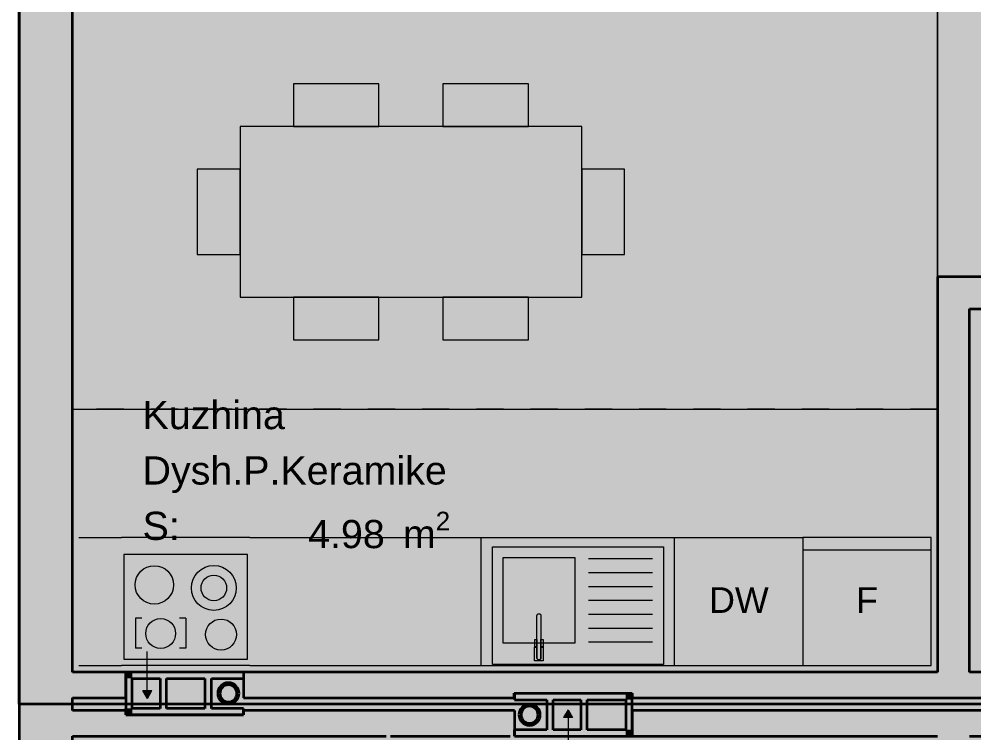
# Model space of a CAD drawing. Header units: millimetres. Extents: x 172821 to 253959, y -36092 to 17885.
# Drawn here: x 190161 to 194631, y -1101 to 2241 of the extents above; entities that cross this region are included whole.
import ezdxf
from ezdxf.enums import TextEntityAlignment as Align

# ---------------------------------------------------------------- set-up
doc = ezdxf.new("R2010")
doc.units = ezdxf.units.MM
doc.header["$MEASUREMENT"] = 0
doc.linetypes.add('Dashed', pattern=[254, 127, -127])
doc.linetypes.add('Long Dashed', pattern=[2700, 1500, -1200])
for name, color, linetype, lineweight, true_color in [('2D Drafting - General_Pen_No__61', 7, 'Continuous', 20, 0x6a6a6a), ('A - Fill zone_Pen_No__102', 7, 'Continuous', 13, 0xcccccc), ('A - Fill zone_Pen_No__255', 7, 'Continuous', 13, 0xe8e8e8), ('A - kanalet e ventilimit_Pen_No__176', 7, 'Continuous', 15, 0x93a0c6), ('A - kanalet e ventilimit_Pen_No__82', 7, 'Continuous', 20, 0xaaaaaa), ('A - Mobilimi_Pen_No__102', 7, 'Continuous', 13, 0xcccccc), ('A - Muret_Pen_No__82', 7, 'Continuous', 20, 0xaaaaaa), ('Model Unit - Zone_Pen_No__102', 7, 'Continuous', 13, 0xcccccc)]:
    doc.layers.add(name, color=color, linetype=linetype, lineweight=lineweight, true_color=true_color)
for name, color, linetype, lineweight in [('A - Fill zone_Pen_No__2', 8, 'Continuous', 15), ('A - Fill zone_Pen_No__22', 8, 'Continuous', 35), ('A - kanalet e ventilimit_Pen_No__22', 8, 'Continuous', 35), ('A - Mobilimi_Pen_No__121', 255, 'Continuous', 0), ('A - Mobilimi_Pen_No__18', 9, 'Continuous', 15), ('A - Muret_Pen_No__22', 8, 'Continuous', 35), ('A - Pllaka meskatit_Pen_No__1', 7, 'Continuous', 13), ('A - Pllaka meskatit_Pen_No__22', 8, 'Continuous', 35), ('A - Sanitaria_Pen_No__18', 9, 'Continuous', 15), ('ARCHICAD Zone Stamps_Pen_No__101', 252, 'Continuous', 13)]:
    doc.layers.add(name, color=color, linetype=linetype, lineweight=lineweight)
for name, color, linetype in [('A - kanalet e ventilimit', 7, 'Continuous'), ('A - Muret', 7, 'Continuous'), ('A - Pllaka meskatit', 7, 'Continuous'), ('Model Unit - Zone', 7, 'Continuous')]:
    doc.layers.add(name, color=color, linetype=linetype)
doc.styles.add('GENERATED_STYLE_2', font='arial.ttf')

# ---------------------------------------------------------------- blocks, each defined once
blk = doc.blocks.new('Slab_1', base_point=(232061.1, 7783.8))
at = {"layer": 'A - Pllaka meskatit_Pen_No__1', "color": 7, "linetype": 'Continuous', "lineweight": 13, "flags": 128}
blk.add_lwpolyline([(232061.1, 7783.8), (190161.1, 7783.8), (190161.1, -3216.2), (191111.1, -3216.2), (191111.1, -7116.2), (191511.1, -7116.2), (191511.1, -8316.2), (195311.1, -8316.2), (195311.1, -7116.2), (200461.1, -7116.2), (200461.1, -10116.2), (218411.1, -10116.2), (218411.1, -8866.2), (232061.1, -8866.2)], close=True, dxfattribs=at)
blk = doc.blocks.new('Kuzhina_Dysh.P.Keramike_37', base_point=(191436, 120))
at = {"layer": 'ARCHICAD Zone Stamps_Pen_No__101', "color": 252, "lineweight": 13, "insert": (191514.1, -65.7), "char_height": 132, "attachment_point": 1, "style": 'GENERATED_STYLE_2'}
blk.add_mtext('\\A1;{\\pql;\\pt0,6060;\\fArial|b0|i0|c0|p34;4.98\\fArial|b0|i0|c0|p34;\\A1{\\H.66x;\\S^  ;}\\fArial|b0|i0|c0|p34; m\\fArial|b0|i0|c0|p34;\\A1{\\H.66x;\\S2^  ;}}', dxfattribs=at)
at = {"layer": 'ARCHICAD Zone Stamps_Pen_No__101', "color": 252, "lineweight": 13, "style": 'GENERATED_STYLE_2'}
for tag, p in [('ROOM_NAME', (190739.1, 452.9)), ('DUMMY_849', (192133, 483)), ('DUMMY_850', (192133, 223.7)), ('ROOM_NUMBER', (190739.1, 193.6)), ('measuredAreaCode', (190739.1, -65.7))]:
    blk.add_attdef(tag, text='', height=132, dxfattribs=at).set_placement(p, align=Align.TOP_LEFT)
blk = doc.blocks.new('Slab_5', base_point=(232061.1, 7783.8))
at = {"layer": 'A - Pllaka meskatit_Pen_No__22', "color": 8, "linetype": 'Continuous', "lineweight": 35, "flags": 128}
blk.add_lwpolyline([(232061.1, 7783.8), (190161.1, 7783.8), (190161.1, -3216.2), (191111.1, -3216.2), (191111.1, -7116.2), (191511.1, -7116.2), (191511.1, -8316.2), (195311.1, -8316.2), (195311.1, -7116.2), (200461.1, -7116.2), (200461.1, -10116.2), (218411.1, -10116.2), (218411.1, -8866.2), (232061.1, -8866.2)], close=True, dxfattribs=at)
blk = doc.blocks.new('Wall_54', base_point=(190161.1, 7783.8))
at = {"layer": 'A - Muret_Pen_No__82', "linetype": 'Continuous', "lineweight": 0, "true_color": 0xd4d4d4}
for points in [[(190161.1, 5583.8), (190161.1, 4333.8), (190411.1, 4333.8), (190411.1, 5583.8)], [(190161.1, 2933.8), (190161.1, -2816.2), (190411.1, -2816.2), (190411.1, 2933.8)]]:
    blk.add_hatch(color=254, dxfattribs=at).paths.add_polyline_path(points)
at = {"layer": 'A - Muret_Pen_No__22', "color": 8, "linetype": 'Continuous', "lineweight": 35, "flags": 128}
for points in [[(190161.1, 5583.8), (190161.1, 4333.8)], [(190411.1, 4333.8), (190411.1, 5583.8)], [(190161.1, 2933.8), (190161.1, -2816.2)], [(190411.1, -816.2), (190411.1, 2933.8)], [(190411.1, -996.2), (190411.1, -936.2)], [(190411.1, -2816.2), (190411.1, -1116.2)]]:
    blk.add_lwpolyline(points, dxfattribs=at)
blk = doc.blocks.new('Wall_67', base_point=(202421.1, 1033.8))
at = {"layer": 'A - Muret_Pen_No__82', "linetype": 'Continuous', "lineweight": 0, "true_color": 0xd4d4d4}
for points in [[(194461.1, 883.8), (194611.1, 883.8), (194461.1, 1033.8)], [(194461.1, 1033.8), (194611.1, 883.8), (194611.1, 1033.8)], [(194611.1, 883.8), (195321.1, 883.8), (195321.1, 1033.8), (194611.1, 1033.8)]]:
    blk.add_hatch(color=254, dxfattribs=at).paths.add_polyline_path(points)
at = {"layer": 'A - Muret_Pen_No__22', "color": 8, "linetype": 'Continuous', "lineweight": 35, "flags": 128}
for points in [[(194461.1, 1033.8), (194461.1, 883.8)], [(195321.1, 1033.8), (194461.1, 1033.8)], [(194611.1, 883.8), (195321.1, 883.8)]]:
    blk.add_lwpolyline(points, dxfattribs=at)
blk = doc.blocks.new('Wall_68', base_point=(194461.1, 1033.8))
at = {"layer": 'A - Muret_Pen_No__82', "linetype": 'Continuous', "lineweight": 0, "true_color": 0xd4d4d4}
blk.add_hatch(color=254, dxfattribs=at).paths.add_polyline_path([(194461.1, 883.8), (194461.1, -816.2), (194611.1, -816.2), (194611.1, 883.8)])
at = {"layer": 'A - Muret_Pen_No__22', "color": 8, "linetype": 'Continuous', "lineweight": 35, "flags": 128}
for points in [[(194461.1, 883.8), (194461.1, -816.2)], [(194611.1, -816.2), (194611.1, 883.8)]]:
    blk.add_lwpolyline(points, dxfattribs=at)
blk = doc.blocks.new('Wall_170', base_point=(190661.1, -816.2))
at = {"layer": 'A - kanalet e ventilimit_Pen_No__82', "linetype": 'Continuous', "lineweight": 0, "true_color": 0xd4d4d4}
for points in [[(190691.1, -846.2), (190661.1, -816.2), (190661.1, -846.2)], [(190691.1, -816.2), (190661.1, -816.2), (190691.1, -846.2)], [(190691.1, -846.2), (191211.1, -846.2), (191211.1, -816.2), (190691.1, -816.2)]]:
    blk.add_hatch(color=254, dxfattribs=at).paths.add_polyline_path(points)
at = {"layer": 'A - kanalet e ventilimit_Pen_No__22', "color": 8, "linetype": 'Continuous', "lineweight": 35, "flags": 128}
for points in [[(190661.1, -816.2), (190661.1, -846.2)], [(191211.1, -816.2), (190661.1, -816.2)], [(190691.1, -846.2), (190821.1, -846.2)], [(190851.1, -846.2), (191031.1, -846.2)], [(191061.1, -846.2), (191211.1, -846.2)], [(191211.1, -816.2), (191211.1, -846.2)]]:
    blk.add_lwpolyline(points, dxfattribs=at)
blk = doc.blocks.new('Wall_171', base_point=(191061.1, -816.2))
at = {"layer": 'A - kanalet e ventilimit_Pen_No__82', "linetype": 'Continuous', "lineweight": 0, "true_color": 0xd4d4d4}
blk.add_hatch(color=254, dxfattribs=at).paths.add_polyline_path([(191031.1, -846.2), (191031.1, -986.2), (191061.1, -986.2), (191061.1, -846.2)])
at = {"layer": 'A - kanalet e ventilimit_Pen_No__22', "color": 8, "linetype": 'Continuous', "lineweight": 35, "flags": 128}
for points in [[(191031.1, -846.2), (191031.1, -986.2)], [(191061.1, -986.2), (191061.1, -846.2)]]:
    blk.add_lwpolyline(points, dxfattribs=at)
blk = doc.blocks.new('Wall_172', base_point=(191211.1, -1016.2))
at = {"layer": 'A - kanalet e ventilimit_Pen_No__82', "linetype": 'Continuous', "lineweight": 0, "true_color": 0xd4d4d4}
for points in [[(190661.1, -986.2), (190661.1, -1016.2), (190691.1, -986.2)], [(190691.1, -986.2), (190661.1, -1016.2), (190691.1, -1016.2)], [(190691.1, -1016.2), (191211.1, -1016.2), (191211.1, -986.2), (190691.1, -986.2)]]:
    blk.add_hatch(color=254, dxfattribs=at).paths.add_polyline_path(points)
at = {"layer": 'A - kanalet e ventilimit_Pen_No__22', "color": 8, "linetype": 'Continuous', "lineweight": 35, "flags": 128}
for points in [[(190661.1, -1016.2), (190661.1, -986.2)], [(190661.1, -1016.2), (191211.1, -1016.2)], [(190821.1, -986.2), (190691.1, -986.2)], [(191031.1, -986.2), (190851.1, -986.2)], [(191211.1, -986.2), (191061.1, -986.2)], [(191211.1, -1016.2), (191211.1, -986.2)]]:
    blk.add_lwpolyline(points, dxfattribs=at)
blk = doc.blocks.new('Wall_173', base_point=(190661.1, -1016.2))
at = {"layer": 'A - kanalet e ventilimit_Pen_No__82', "linetype": 'Continuous', "lineweight": 0, "true_color": 0xd4d4d4}
blk.add_hatch(color=254, dxfattribs=at).paths.add_polyline_path([(190691.1, -986.2), (190691.1, -846.2), (190661.1, -846.2), (190661.1, -986.2)])
at = {"layer": 'A - kanalet e ventilimit_Pen_No__22', "color": 8, "linetype": 'Continuous', "lineweight": 35, "flags": 128}
for points in [[(190661.1, -846.2), (190661.1, -986.2)], [(190691.1, -986.2), (190691.1, -846.2)]]:
    blk.add_lwpolyline(points, dxfattribs=at)
blk = doc.blocks.new('Wall_174', base_point=(190821.1, -816.2))
at = {"layer": 'A - kanalet e ventilimit_Pen_No__82', "linetype": 'Continuous', "lineweight": 0, "true_color": 0xd4d4d4}
blk.add_hatch(color=254, dxfattribs=at).paths.add_polyline_path([(190821.1, -846.2), (190821.1, -986.2), (190851.1, -986.2), (190851.1, -846.2)])
at = {"layer": 'A - kanalet e ventilimit_Pen_No__22', "color": 8, "linetype": 'Continuous', "lineweight": 35, "flags": 128}
for points in [[(190821.1, -846.2), (190821.1, -986.2)], [(190851.1, -986.2), (190851.1, -846.2)]]:
    blk.add_lwpolyline(points, dxfattribs=at)
blk = doc.blocks.new('Wall_175', base_point=(191191.1, -916.2))
at = {"layer": 'A - kanalet e ventilimit_Pen_No__82', "linetype": 'Continuous', "lineweight": 0, "true_color": 0xd4d4d4}
blk.add_hatch(color=254, dxfattribs=at).paths.add_polyline_path([(191191.1, -916.2, 1), (191091.1, -916.2), (191101.1, -916.2, -1), (191181.1, -916.2)])
at = {"layer": 'A - kanalet e ventilimit_Pen_No__22', "color": 8, "linetype": 'Continuous', "lineweight": 35}
for radius in [50, 40]:
    blk.add_arc((191141.1, -916.2), radius, 0, 180, dxfattribs=at)
blk = doc.blocks.new('Wall_176', base_point=(191091.1, -916.2))
at = {"layer": 'A - kanalet e ventilimit_Pen_No__82', "linetype": 'Continuous', "lineweight": 0, "true_color": 0xd4d4d4}
blk.add_hatch(color=254, dxfattribs=at).paths.add_polyline_path([(191091.1, -916.2, 1), (191191.1, -916.2), (191181.1, -916.2, -1), (191101.1, -916.2)])
at = {"layer": 'A - kanalet e ventilimit_Pen_No__22', "color": 8, "linetype": 'Continuous', "lineweight": 35}
for radius in [50, 40]:
    blk.add_arc((191141.1, -916.2), radius, 180, 0, dxfattribs=at)
blk = doc.blocks.new('Wall_191', base_point=(190660.1, -816.2))
at = {"layer": 'A - Muret_Pen_No__82', "linetype": 'Continuous', "lineweight": 0, "true_color": 0xd4d4d4}
blk.add_hatch(color=254, dxfattribs=at).paths.add_polyline_path([(190660.1, -816.2), (190411.1, -816.2), (190411.1, -936.2), (190660.1, -936.2)])
at = {"layer": 'A - Muret_Pen_No__22', "color": 8, "linetype": 'Continuous', "lineweight": 35, "flags": 128}
for points in [[(190660.1, -816.2), (190411.1, -816.2)], [(190660.1, -936.2), (190660.1, -816.2)], [(190411.1, -936.2), (190660.1, -936.2)]]:
    blk.add_lwpolyline(points, dxfattribs=at)
blk = doc.blocks.new('Wall_192', base_point=(191212.1, -1116.2))
at = {"layer": 'A - Muret_Pen_No__82', "linetype": 'Continuous', "lineweight": 0, "true_color": 0xd4d4d4}
blk.add_hatch(color=254, dxfattribs=at).paths.add_polyline_path([(191212.1, -1017.2), (190660.1, -1017.2), (190660.1, -1116.2), (191212.1, -1116.2)])
at = {"layer": 'A - Muret_Pen_No__22', "color": 8, "linetype": 'Continuous', "lineweight": 35, "flags": 128}
for points in [[(191212.1, -1017.2), (190660.1, -1017.2)], [(190660.1, -1116.2), (191212.1, -1116.2)]]:
    blk.add_lwpolyline(points, dxfattribs=at)
blk = doc.blocks.new('Wall_193', base_point=(190660.1, -1116.2))
at = {"layer": 'A - Muret_Pen_No__82', "linetype": 'Continuous', "lineweight": 0, "true_color": 0xd4d4d4}
blk.add_hatch(color=254, dxfattribs=at).paths.add_polyline_path([(190660.1, -996.2), (190411.1, -996.2), (190411.1, -1116.2), (190660.1, -1116.2)])
at = {"layer": 'A - Muret_Pen_No__22', "color": 8, "linetype": 'Continuous', "lineweight": 35, "flags": 128}
for points in [[(190660.1, -996.2), (190411.1, -996.2)], [(190660.1, -1017.2), (190660.1, -996.2)], [(190411.1, -1116.2), (190660.1, -1116.2)]]:
    blk.add_lwpolyline(points, dxfattribs=at)
blk = doc.blocks.new('Wall_194', base_point=(192481.1, -1116.2))
at = {"layer": 'A - kanalet e ventilimit_Pen_No__82', "linetype": 'Continuous', "lineweight": 0, "true_color": 0xd4d4d4}
for points in [[(193001.1, -1086.2), (192481.1, -1086.2), (192481.1, -1116.2), (193001.1, -1116.2)], [(193001.1, -1086.2), (193031.1, -1116.2), (193031.1, -1086.2)], [(193001.1, -1116.2), (193031.1, -1116.2), (193001.1, -1086.2)]]:
    blk.add_hatch(color=254, dxfattribs=at).paths.add_polyline_path(points)
at = {"layer": 'A - kanalet e ventilimit_Pen_No__22', "color": 8, "linetype": 'Continuous', "lineweight": 35, "flags": 128}
for points in [[(192631.1, -1086.2), (192481.1, -1086.2)], [(192481.1, -1116.2), (192481.1, -1086.2)], [(192481.1, -1116.2), (193031.1, -1116.2)], [(192791.1, -1086.2), (192661.1, -1086.2)], [(193001.1, -1086.2), (192821.1, -1086.2)], [(193031.1, -1116.2), (193031.1, -1086.2)]]:
    blk.add_lwpolyline(points, dxfattribs=at)
blk = doc.blocks.new('Wall_195', base_point=(193031.1, -1116.2))
at = {"layer": 'A - kanalet e ventilimit_Pen_No__82', "linetype": 'Continuous', "lineweight": 0, "true_color": 0xd4d4d4}
for points in [[(193001.1, -946.2), (193031.1, -916.2), (193001.1, -916.2)], [(193001.1, -946.2), (193031.1, -946.2), (193031.1, -916.2)], [(193001.1, -946.2), (193001.1, -1086.2), (193031.1, -1086.2), (193031.1, -946.2)]]:
    blk.add_hatch(color=254, dxfattribs=at).paths.add_polyline_path(points)
at = {"layer": 'A - kanalet e ventilimit_Pen_No__22', "color": 8, "linetype": 'Continuous', "lineweight": 35, "flags": 128}
for points in [[(193031.1, -916.2), (193001.1, -916.2)], [(193031.1, -1086.2), (193031.1, -916.2)], [(193001.1, -946.2), (193001.1, -1086.2)]]:
    blk.add_lwpolyline(points, dxfattribs=at)
blk = doc.blocks.new('Wall_196', base_point=(193031.1, -916.2))
at = {"layer": 'A - kanalet e ventilimit_Pen_No__82', "linetype": 'Continuous', "lineweight": 0, "true_color": 0xd4d4d4}
blk.add_hatch(color=254, dxfattribs=at).paths.add_polyline_path([(193001.1, -916.2), (192481.1, -916.2), (192481.1, -946.2), (193001.1, -946.2)])
at = {"layer": 'A - kanalet e ventilimit_Pen_No__22', "color": 8, "linetype": 'Continuous', "lineweight": 35, "flags": 128}
for points in [[(193001.1, -916.2), (192481.1, -916.2)], [(192481.1, -916.2), (192481.1, -946.2)], [(192481.1, -946.2), (192631.1, -946.2)], [(192661.1, -946.2), (192791.1, -946.2)], [(192821.1, -946.2), (193001.1, -946.2)]]:
    blk.add_lwpolyline(points, dxfattribs=at)
blk = doc.blocks.new('Wall_197', base_point=(192631.1, -916.2))
at = {"layer": 'A - kanalet e ventilimit_Pen_No__82', "linetype": 'Continuous', "lineweight": 0, "true_color": 0xd4d4d4}
blk.add_hatch(color=254, dxfattribs=at).paths.add_polyline_path([(192631.1, -946.2), (192631.1, -1086.2), (192661.1, -1086.2), (192661.1, -946.2)])
at = {"layer": 'A - kanalet e ventilimit_Pen_No__22', "color": 8, "linetype": 'Continuous', "lineweight": 35, "flags": 128}
for points in [[(192631.1, -946.2), (192631.1, -1086.2)], [(192661.1, -1086.2), (192661.1, -946.2)]]:
    blk.add_lwpolyline(points, dxfattribs=at)
blk = doc.blocks.new('Wall_198', base_point=(192791.1, -1116.2))
at = {"layer": 'A - kanalet e ventilimit_Pen_No__82', "linetype": 'Continuous', "lineweight": 0, "true_color": 0xd4d4d4}
blk.add_hatch(color=254, dxfattribs=at).paths.add_polyline_path([(192821.1, -1086.2), (192821.1, -946.2), (192791.1, -946.2), (192791.1, -1086.2)])
at = {"layer": 'A - kanalet e ventilimit_Pen_No__22', "color": 8, "linetype": 'Continuous', "lineweight": 35, "flags": 128}
for points in [[(192791.1, -946.2), (192791.1, -1086.2)], [(192821.1, -1086.2), (192821.1, -946.2)]]:
    blk.add_lwpolyline(points, dxfattribs=at)
blk = doc.blocks.new('Wall_199', base_point=(192501.1, -1016.2))
at = {"layer": 'A - kanalet e ventilimit_Pen_No__82', "linetype": 'Continuous', "lineweight": 0, "true_color": 0xd4d4d4}
blk.add_hatch(color=254, dxfattribs=at).paths.add_polyline_path([(192501.1, -1016.2, 1), (192601.1, -1016.2), (192591.1, -1016.2, -1), (192511.1, -1016.2)])
at = {"layer": 'A - kanalet e ventilimit_Pen_No__22', "color": 8, "linetype": 'Continuous', "lineweight": 35}
for radius in [50, 40]:
    blk.add_arc((192551.1, -1016.2), radius, 180, 0, dxfattribs=at)
blk = doc.blocks.new('Wall_200', base_point=(192601.1, -1016.2))
at = {"layer": 'A - kanalet e ventilimit_Pen_No__82', "linetype": 'Continuous', "lineweight": 0, "true_color": 0xd4d4d4}
blk.add_hatch(color=254, dxfattribs=at).paths.add_polyline_path([(192601.1, -1016.2, 1), (192501.1, -1016.2), (192511.1, -1016.2, -1), (192591.1, -1016.2)])
at = {"layer": 'A - kanalet e ventilimit_Pen_No__22', "color": 8, "linetype": 'Continuous', "lineweight": 35}
for radius in [50, 40]:
    blk.add_arc((192551.1, -1016.2), radius, 0, 180, dxfattribs=at)
blk = doc.blocks.new('Wall_201', base_point=(192480.1, -1116.2))
at = {"layer": 'A - Muret_Pen_No__82', "linetype": 'Continuous', "lineweight": 0, "true_color": 0xd4d4d4}
for points in [[(192460.1, -996.2), (191212.1, -996.2), (191212.1, -1116.2), (192460.1, -1116.2)], [(192460.1, -1116.2), (192480.1, -1116.2), (192480.1, -996.2)], [(192460.1, -1116.2), (192480.1, -996.2), (192460.1, -996.2)]]:
    blk.add_hatch(color=254, dxfattribs=at).paths.add_polyline_path(points)
at = {"layer": 'A - Muret_Pen_No__22', "color": 8, "linetype": 'Continuous', "lineweight": 35, "flags": 128}
for points in [[(192480.1, -996.2), (191212.1, -996.2)], [(191212.1, -996.2), (191212.1, -1017.2)], [(192480.1, -996.2), (192480.1, -1116.2)], [(191212.1, -1116.2), (191880.1, -1116.2)], [(191900.1, -1116.2), (192460.1, -1116.2)]]:
    blk.add_lwpolyline(points, dxfattribs=at)
blk = doc.blocks.new('Wall_202', base_point=(192479.1, -816.2))
at = {"layer": 'A - Muret_Pen_No__82', "linetype": 'Continuous', "lineweight": 0, "true_color": 0xd4d4d4}
blk.add_hatch(color=254, dxfattribs=at).paths.add_polyline_path([(192479.1, -816.2), (191212.1, -816.2), (191212.1, -936.2), (192479.1, -936.2)])
at = {"layer": 'A - Muret_Pen_No__22', "color": 8, "linetype": 'Continuous', "lineweight": 35, "flags": 128}
for points in [[(192479.1, -816.2), (191212.1, -816.2)], [(191212.1, -816.2), (191212.1, -936.2)], [(191212.1, -936.2), (192479.1, -936.2)], [(192479.1, -936.2), (192479.1, -915.2)]]:
    blk.add_lwpolyline(points, dxfattribs=at)
blk = doc.blocks.new('Wall_203', base_point=(193032.1, -816.2))
at = {"layer": 'A - Muret_Pen_No__82', "linetype": 'Continuous', "lineweight": 0, "true_color": 0xd4d4d4}
blk.add_hatch(color=254, dxfattribs=at).paths.add_polyline_path([(193032.1, -816.2), (192479.1, -816.2), (192479.1, -915.2), (193032.1, -915.2)])
at = {"layer": 'A - Muret_Pen_No__22', "color": 8, "linetype": 'Continuous', "lineweight": 35, "flags": 128}
for points in [[(193032.1, -816.2), (192479.1, -816.2)], [(192479.1, -915.2), (193032.1, -915.2)]]:
    blk.add_lwpolyline(points, dxfattribs=at)
blk = doc.blocks.new('Wall_204', base_point=(195760.1, -816.2))
at = {"layer": 'A - Muret_Pen_No__82', "linetype": 'Continuous', "lineweight": 0, "true_color": 0xd4d4d4}
blk.add_hatch(color=254, dxfattribs=at).paths.add_polyline_path([(195760.1, -816.2), (193032.1, -816.2), (193032.1, -936.2), (195760.1, -936.2)])
at = {"layer": 'A - Muret_Pen_No__22', "color": 8, "linetype": 'Continuous', "lineweight": 35, "flags": 128}
for points in [[(194461.1, -816.2), (193032.1, -816.2)], [(195760.1, -816.2), (194611.1, -816.2)], [(193032.1, -915.2), (193032.1, -936.2)], [(193032.1, -936.2), (195760.1, -936.2)]]:
    blk.add_lwpolyline(points, dxfattribs=at)
blk = doc.blocks.new('Wall_205', base_point=(195760.1, -1116.2))
at = {"layer": 'A - Muret_Pen_No__82', "linetype": 'Continuous', "lineweight": 0, "true_color": 0xd4d4d4}
blk.add_hatch(color=254, dxfattribs=at).paths.add_polyline_path([(195760.1, -996.2), (193032.1, -996.2), (193032.1, -1116.2), (195760.1, -1116.2)])
at = {"layer": 'A - Muret_Pen_No__22', "color": 8, "linetype": 'Continuous', "lineweight": 35, "flags": 128}
for points in [[(195760.1, -996.2), (193032.1, -996.2)], [(193032.1, -996.2), (193032.1, -1116.2)], [(193032.1, -1116.2), (194461.1, -1116.2)], [(194611.1, -1116.2), (195760.1, -1116.2)]]:
    blk.add_lwpolyline(points, dxfattribs=at)
blk = doc.blocks.new('Cooktop + Oven Built-in 25')
at = {"layer": 'A - Sanitaria_Pen_No__18', "color": 9, "linetype": 'Continuous', "lineweight": 15}
for p, q in [((0, 600), (600, 600)), ((300, 378.5), (300, 518.8)), ((300, 518.8), (329, 518.8)), ((505.3, 518.8), (534.3, 518.8)), ((534.3, 378.5), (534.3, 518.8)), ((300, 378.5), (329, 378.5)), ((505.3, 378.5), (534.3, 378.5)), ((0, 0), (600, 0))]:
    blk.add_line(p, q, dxfattribs=at)
at = {"layer": 'A - Sanitaria_Pen_No__18', "color": 9, "linetype": 'Continuous', "lineweight": 15, "flags": 128}
blk.add_lwpolyline([(10, 80), (590, 80), (590, 570), (10, 570)], close=True, dxfattribs=at)
at = {"layer": 'A - Sanitaria_Pen_No__18', "color": 9, "linetype": 'Continuous', "lineweight": 15}
for centre, radius in [((134.7, 454.4), 72.5), ((417.2, 449.5), 70), ((168.3, 236.3), 105), ((168.3, 236.3), 60), ((446.7, 222.1), 90)]:
    blk.add_circle(centre, radius, dxfattribs=at)
blk = doc.blocks.new('Dishwasher Built-in 25')
at = {"layer": 'A - Sanitaria_Pen_No__18', "color": 9, "linetype": 'Continuous', "lineweight": 15}
for p, q in [((0, 600), (600, 600)), ((0, 0), (600, 0))]:
    blk.add_line(p, q, dxfattribs=at)
at = {"layer": 'A - Sanitaria_Pen_No__18', "color": 9, "linetype": 'Continuous', "lineweight": 15, "style": 'GENERATED_STYLE_2'}
blk.add_attdef('txt', text='', height=120, rotation=180, dxfattribs=at).set_placement((300, 306.9), align=Align.MIDDLE_CENTER)
blk = doc.blocks.new('Countertop 25')
at = {"layer": 'A - Sanitaria_Pen_No__18', "color": 9, "linetype": 'Continuous', "lineweight": 15}
for p, q in [((0, 0), (905.2, 0)), ((0, 0), (0, -600)), ((905.2, 0), (905.2, -600)), ((852.6, -5.9), (52.6, -5.9)), ((52.6, -5.9), (52.6, -555.9)), ((852.6, -555.9), (852.6, -5.9)), ((437.6, -105.9), (102.6, -105.9)), ((102.6, -105.9), (102.6, -505.9)), ((437.6, -505.9), (437.6, -105.9)), ((502.6, -110.9), (802.6, -110.9)), ((502.6, -175.9), (802.6, -175.9)), ((502.6, -240.9), (802.6, -240.9)), ((502.6, -305.9), (802.6, -305.9)), ((502.6, -370.9), (802.6, -370.9)), ((502.6, -435.9), (802.6, -435.9)), ((102.6, -505.9), (437.6, -505.9)), ((502.6, -500.9), (802.6, -500.9)), ((52.6, -555.9), (852.6, -555.9)), ((0, -600), (905.2, -600))]:
    blk.add_line(p, q, dxfattribs=at)
at = {"layer": 'A - Sanitaria_Pen_No__18', "color": 9, "linetype": 'Continuous', "lineweight": 15, "flags": 128}
for points in [[(250.1, -86.9), (261.1, -86.9), (261.1, -35.9, -1), (279.1, -35.9), (279.1, -86.9), (290.1, -86.9), (290.1, -21.9), (250.1, -21.9)], [(261.1, -233.8, 1), (279.1, -233.8), (279.1, -35.9, 1), (261.1, -35.9)]]:
    blk.add_lwpolyline(points, format="xyb", close=True, dxfattribs=at)
for points in [[(250.4, -122.9), (261.1, -122.9), (261.1, -87.9), (250.4, -87.9)], [(289.8, -122.9), (289.8, -87.9), (279.1, -87.9), (279.1, -122.9)]]:
    blk.add_lwpolyline(points, close=True, dxfattribs=at)
blk = doc.blocks.new('Refrigerator 25')
at = {"layer": 'A - Sanitaria_Pen_No__18', "color": 9, "linetype": 'Continuous', "lineweight": 15}
blk.add_line((0, 60), (600, 60), dxfattribs=at)
at = {"layer": 'A - Sanitaria_Pen_No__18', "color": 9, "linetype": 'Continuous', "lineweight": 15, "flags": 128}
blk.add_lwpolyline([(0, 0), (600, 0), (600, 600), (0, 600)], close=True, dxfattribs=at)
at = {"layer": 'A - Sanitaria_Pen_No__18', "color": 9, "linetype": 'Continuous', "lineweight": 15, "style": 'GENERATED_STYLE_2'}
blk.add_attdef('txt', text='', height=120, rotation=180, dxfattribs=at).set_placement((300, 306.9), align=Align.MIDDLE_CENTER)
blk = doc.blocks.new('Cabinet Base MultiDrawer 24_3')
at = {"layer": 'A - Sanitaria_Pen_No__18', "color": 9, "linetype": 'Continuous', "lineweight": 15}
for p, q in [((0, 600), (1098.1, 600)), ((0, 0), (1098.1, 0))]:
    blk.add_line(p, q, dxfattribs=at)
blk = doc.blocks.new('Dining Table 01 25_5')
at = {"layer": 'A - Mobilimi_Pen_No__18', "color": 9, "linetype": 'Continuous', "lineweight": 15}
for p, q in [((1600, 800), (0, 800)), ((0, 800), (0, 0)), ((1600, 0), (1600, 800)), ((0, 0), (1600, 0))]:
    blk.add_line(p, q, dxfattribs=at)
at = {"layer": 'A - Mobilimi_Pen_No__18', "color": 9, "linetype": 'Continuous', "lineweight": 15, "flags": 128}
blk.add_lwpolyline([(0, 0), (1600, 0), (1600, 800), (0, 800)], close=True, dxfattribs=at)
blk = doc.blocks.new('Cabinet Base MultiDrawer 24_7')
at = {"layer": 'A - Sanitaria_Pen_No__18', "color": 9, "linetype": 'Continuous', "lineweight": 15}
for p, q in [((0, 600), (200, 600)), ((0, 0), (200, 0))]:
    blk.add_line(p, q, dxfattribs=at)
blk = doc.blocks.new('Polyline_3', base_point=(190761.5, -939.6))
at = {"layer": 'A - kanalet e ventilimit_Pen_No__176', "linetype": 'Continuous', "lineweight": 15, "true_color": 0x93a0c6}
blk.add_hatch(color=253, dxfattribs=at).paths.add_polyline_path([(190761.5, -939.6), (190782.4, -903.2), (190740.4, -903.2)])
at = {"layer": 'A - kanalet e ventilimit_Pen_No__176', "color": 253, "linetype": 'Continuous', "lineweight": 15, "true_color": 0x93a0c6}
for p, q in [((190740.4, -903.2), (190782.4, -903.2)), ((190761.5, -939.6), (190740.4, -903.2)), ((190761.5, -939.6), (190782.4, -903.2))]:
    blk.add_line(p, q, dxfattribs=at)
at = {"layer": 'A - kanalet e ventilimit_Pen_No__176', "color": 253, "linetype": 'Long Dashed', "lineweight": 15, "true_color": 0x93a0c6, "flags": 128}
blk.add_lwpolyline([(190761.4, -903.2), (190761.2, -719.4)], dxfattribs=at)
blk = doc.blocks.new('Polyline_4', base_point=(192731.5, -992.7))
at = {"layer": 'A - kanalet e ventilimit_Pen_No__176', "linetype": 'Continuous', "lineweight": 15, "true_color": 0x93a0c6}
blk.add_hatch(color=253, dxfattribs=at).paths.add_polyline_path([(192731.5, -992.7), (192710.4, -1029.1), (192752.4, -1029.1)])
at = {"layer": 'A - kanalet e ventilimit_Pen_No__176', "color": 253, "linetype": 'Continuous', "lineweight": 15, "true_color": 0x93a0c6}
for p, q in [((192731.5, -992.7), (192710.4, -1029.1)), ((192731.5, -992.7), (192752.4, -1029.1)), ((192752.4, -1029.1), (192710.4, -1029.1))]:
    blk.add_line(p, q, dxfattribs=at)
at = {"layer": 'A - kanalet e ventilimit_Pen_No__176', "color": 253, "linetype": 'Long Dashed', "lineweight": 15, "true_color": 0x93a0c6, "flags": 128}
blk.add_lwpolyline([(192731.4, -1029.1), (192731.2, -1212.9)], dxfattribs=at)

msp = doc.modelspace()

# ---------------------------------------------------------------- hatches: boundary and pattern name
at = {"layer": 'A - Fill zone_Pen_No__102', "linetype": 'Continuous', "lineweight": 0, "true_color": 0x333333}
msp.add_hatch(color=250, dxfattribs=at).paths.add_polyline_path([(190161.1, -966.2), (202311.1, -966.2), (202311.1, -2816.2), (209361.1, -2816.2), (209361.1, -10116.2), (200461.1, -10116.2), (200461.1, -7116.2), (195311.1, -7116.2), (195311.1, -8316.2), (191511.1, -8316.2), (191511.1, -7116.2), (191111.1, -7116.2), (191111.1, -3216.2), (190161.1, -3216.2)])
at = {"layer": 'A - Fill zone_Pen_No__255', "linetype": 'Continuous', "lineweight": 0, "true_color": 0xf9f9f9}
msp.add_hatch(color=7, dxfattribs=at).paths.add_polyline_path([(190161.1, 7783.8), (203811.1, 7783.8), (203811.1, -1016.2), (202311.1, -1016.2), (202311.1, -966.2), (190161.1, -966.2)])
at = {"layer": 'A - Mobilimi_Pen_No__121', "linetype": 'Continuous', "lineweight": 0, "true_color": 0xffffff}
for points in [[(191845.5, 1938.3), (191445.5, 1938.3), (191445.5, 1738.3), (191845.5, 1738.3)], [(192545.5, 1938.3), (192145.5, 1938.3), (192145.5, 1738.3), (192545.5, 1738.3)], [(191195.5, 1138.3), (191195.5, 1538.3), (190995.5, 1538.3), (190995.5, 1138.3)], [(192995.5, 1138.3), (192995.5, 1538.3), (192795.5, 1538.3), (192795.5, 1138.3)], [(191845.5, 938.3), (191445.5, 938.3), (191445.5, 738.3), (191845.5, 738.3)], [(192545.5, 938.3), (192145.5, 938.3), (192145.5, 738.3), (192545.5, 738.3)]]:
    msp.add_hatch(color=7, dxfattribs=at).paths.add_polyline_path(points)

# ---------------------------------------------------------------- linework, layer by layer
at = {"layer": '2D Drafting - General_Pen_No__61', "color": 251, "linetype": 'Dashed', "lineweight": 20, "true_color": 0x6a6a6a, "flags": 128}
msp.add_lwpolyline([(194461.1, 413.8), (190411.1, 413.8)], dxfattribs=at)
at = {"layer": 'A - Fill zone_Pen_No__2', "color": 8, "linetype": 'Continuous', "lineweight": 15, "flags": 128}
msp.add_lwpolyline([(190161.1, -966.2), (202311.1, -966.2), (202311.1, -2816.2), (209361.1, -2816.2), (209361.1, -10116.2), (200461.1, -10116.2), (200461.1, -7116.2), (195311.1, -7116.2), (195311.1, -8316.2), (191511.1, -8316.2), (191511.1, -7116.2), (191111.1, -7116.2), (191111.1, -3216.2), (190161.1, -3216.2)], close=True, dxfattribs=at)
at = {"layer": 'A - Fill zone_Pen_No__22', "color": 8, "linetype": 'Continuous', "lineweight": 35, "flags": 128}
msp.add_lwpolyline([(190161.1, 7783.8), (203811.1, 7783.8), (203811.1, -1016.2), (202311.1, -1016.2), (202311.1, -966.2), (190161.1, -966.2)], close=True, dxfattribs=at)
at = {"layer": 'A - Mobilimi_Pen_No__102', "color": 254, "linetype": 'Continuous', "lineweight": 13, "true_color": 0xcccccc, "flags": 128}
for points in [[(191845.5, 1938.3), (191445.5, 1938.3), (191445.5, 1738.3), (191845.5, 1738.3)], [(192545.5, 1938.3), (192145.5, 1938.3), (192145.5, 1738.3), (192545.5, 1738.3)], [(191195.5, 1138.3), (191195.5, 1538.3), (190995.5, 1538.3), (190995.5, 1138.3)], [(192995.5, 1138.3), (192995.5, 1538.3), (192795.5, 1538.3), (192795.5, 1138.3)], [(191845.5, 938.3), (191445.5, 938.3), (191445.5, 738.3), (191845.5, 738.3)], [(192545.5, 938.3), (192145.5, 938.3), (192145.5, 738.3), (192545.5, 738.3)]]:
    msp.add_lwpolyline(points, close=True, dxfattribs=at)
at = {"layer": 'A - Mobilimi_Pen_No__18', "color": 9, "linetype": 'Continuous', "lineweight": 15}
for points in [[(191445.5, 1938.3), (191445.5, 1738.3), (191845.5, 1738.3), (191845.5, 1938.3)], [(192145.5, 1938.3), (192145.5, 1738.3), (192545.5, 1738.3), (192545.5, 1938.3)], [(191195.5, 1738.3), (191195.5, 938.3), (192795.5, 938.3), (192795.5, 1738.3)], [(190995.5, 1138.3), (191195.5, 1138.3), (191195.5, 1538.3), (190995.5, 1538.3)], [(192795.5, 1138.3), (192995.5, 1138.3), (192995.5, 1538.3), (192795.5, 1538.3)], [(191445.5, 938.3), (191445.5, 738.3), (191845.5, 738.3), (191845.5, 938.3)], [(192145.5, 938.3), (192145.5, 738.3), (192545.5, 738.3), (192545.5, 938.3)]]:
    msp.add_lwpolyline(points, close=True, dxfattribs=at)
at = {"layer": 'Model Unit - Zone_Pen_No__102', "color": 254, "linetype": 'Continuous', "lineweight": 13, "true_color": 0xcccccc, "flags": 128}
for points in [[(194261.1, 7533.8), (191111.1, 7533.8), (191111.1, 7383.8), (190561.1, 7383.8), (190561.1, 5583.8), (190411.1, 5583.8), (190411.1, 4333.8), (190561.1, 4333.8), (190561.1, 2933.8), (190411.1, 2933.8), (190411.1, 413.8), (194461.1, 413.8), (194461.1, 7183.8), (194261.1, 7183.8)], [(203661.1, 2283.8), (194461.1, 2283.8), (194461.1, 1033.8), (200661.1, 1033.8), (201961.1, 1033.8), (202421.1, 1033.8), (202421.1, 883.8), (201961.1, 883.8), (201961.1, -816.2), (203661.1, -816.2)], [(194611.1, -666.2), (194611.1, -816.2), (196871.1, -816.2), (196871.1, 883.8), (194611.1, 883.8)], [(190411.1, -816.2), (194461.1, -816.2), (194461.1, 412.5), (190411.1, 412.5)]]:
    msp.add_lwpolyline(points, close=True, dxfattribs=at)

# ---------------------------------------------------------------- block references
at = {"layer": 'A - kanalet e ventilimit', "color": 253, "linetype": 'Long Dashed', "lineweight": 15, "true_color": 0x93a0c6}
for name, p in [('Polyline_3', (190761.5, -939.6)), ('Polyline_4', (192731.5, -992.7))]:
    msp.add_blockref(name, p, dxfattribs=at)
at = {"layer": 'A - kanalet e ventilimit', "color": 8, "lineweight": 35}
for name, p in [('Wall_170', (190661.1, -816.2)), ('Wall_173', (190661.1, -1016.2)), ('Wall_174', (190821.1, -816.2)), ('Wall_171', (191061.1, -816.2)), ('Wall_175', (191191.1, -916.2)), ('Wall_176', (191091.1, -916.2)), ('Wall_196', (193031.1, -916.2)), ('Wall_195', (193031.1, -1116.2)), ('Wall_200', (192601.1, -1016.2)), ('Wall_197', (192631.1, -916.2)), ('Wall_198', (192791.1, -1116.2)), ('Wall_172', (191211.1, -1016.2)), ('Wall_199', (192501.1, -1016.2)), ('Wall_194', (192481.1, -1116.2))]:
    msp.add_blockref(name, p, dxfattribs=at)
at = {"layer": 'A - Mobilimi_Pen_No__18', "color": 9, "linetype": 'Continuous', "lineweight": 15, "zscale": 1000}
msp.add_blockref('Dining Table 01 25_5', (191195.5, 938.3), dxfattribs=at)
at = {"layer": 'A - Muret', "color": 8, "lineweight": 35}
for name, p in [('Wall_54', (190161.1, 7783.8)), ('Wall_67', (202421.1, 1033.8)), ('Wall_68', (194461.1, 1033.8)), ('Wall_191', (190660.1, -816.2)), ('Wall_202', (192479.1, -816.2)), ('Wall_203', (193032.1, -816.2)), ('Wall_204', (195760.1, -816.2)), ('Wall_193', (190660.1, -1116.2)), ('Wall_192', (191212.1, -1116.2)), ('Wall_201', (192480.1, -1116.2)), ('Wall_205', (195760.1, -1116.2))]:
    msp.add_blockref(name, p, dxfattribs=at)
at = {"layer": 'A - Pllaka meskatit', "color": 7, "linetype": 'Continuous', "lineweight": 13}
msp.add_blockref('Slab_1', (232061.1, 7783.8), dxfattribs=at)
at = {"layer": 'A - Pllaka meskatit', "color": 8, "linetype": 'Continuous', "lineweight": 35}
msp.add_blockref('Slab_5', (232061.1, 7783.8), dxfattribs=at)
at = {"layer": 'A - Sanitaria_Pen_No__18', "color": 9, "linetype": 'Continuous', "lineweight": 15, "xscale": -1, "zscale": 1000, "rotation": 180}
for name, p in [('Cabinet Base MultiDrawer 24_7', (190441.1, -186.2)), ('Cabinet Base MultiDrawer 24_3', (191241.1, -186.2)), ('Countertop 25', (192324.7, -786.2))]:
    msp.add_blockref(name, p, dxfattribs=at)
at = {"layer": 'A - Sanitaria_Pen_No__18', "color": 9, "linetype": 'Continuous', "lineweight": 15, "zscale": 1000, "rotation": 180}
msp.add_blockref('Cooktop + Oven Built-in 25', (191241.1, -186.2), dxfattribs=at)
at = {"layer": 'A - Sanitaria_Pen_No__18', "color": 9, "linetype": 'Continuous', "lineweight": 15}
ref = msp.add_blockref('Dishwasher Built-in 25', (193231.1, -186.2), dxfattribs=dict(at, xscale=-1, zscale=1000, rotation=180))
ref.add_attrib('txt', 'DW', dxfattribs={"color": 9, "linetype": 'Continuous', "lineweight": 15, "height": 120, "style": 'GENERATED_STYLE_2'}).set_placement((193531.1, -479.3), align=Align.MIDDLE_CENTER)
ref = msp.add_blockref('Refrigerator 25', (194431.1, -186.2), dxfattribs=dict(at, zscale=1000, rotation=180))
ref.add_attrib('txt', 'F', dxfattribs={"color": 9, "linetype": 'Continuous', "lineweight": 15, "height": 120, "rotation": 360, "style": 'GENERATED_STYLE_2'}).set_placement((194131.1, -479.3), align=Align.MIDDLE_CENTER)
at = {"layer": 'Model Unit - Zone', "color": 252, "linetype": 'Continuous', "lineweight": 13}
msp.add_blockref('Kuzhina_Dysh.P.Keramike_37', (191436, 120), dxfattribs=at).add_auto_attribs({'ROOM_NAME': 'Kuzhina', 'ROOM_NUMBER': 'Dysh.P.Keramike', 'measuredAreaCode': 'S: '})

doc.saveas('drawing.dxf')
